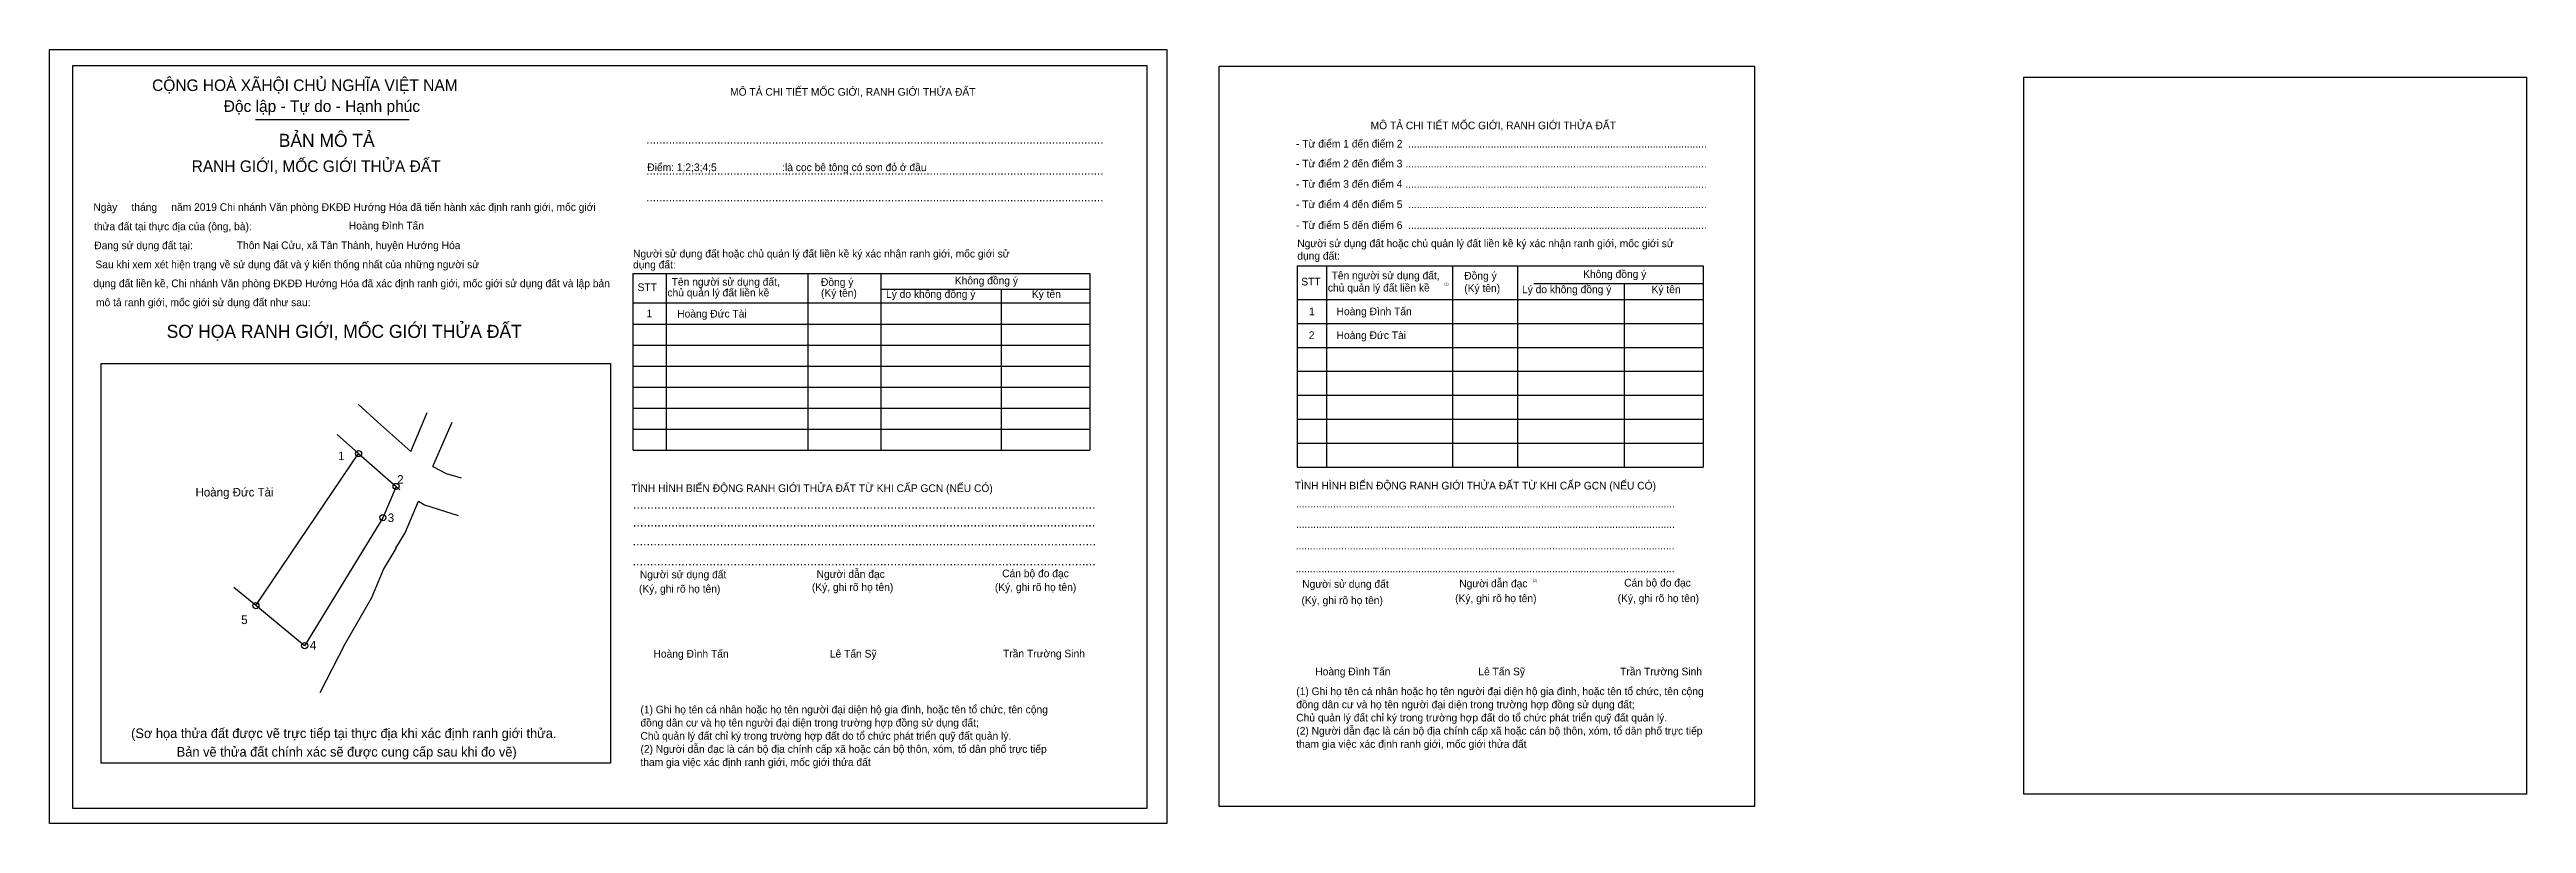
# Model space of a CAD drawing. Extents: x 129 to 540927, y 21 to 1835381.
# Drawn here: x 540521.2 to 540927.1, y 1835254.2 to 1835381.1 of the extents above.
import ezdxf

# ---------------------------------------------------------------- set-up
doc = ezdxf.new("R2010")
doc.units = 0
for name, color, linetype in [('bmtKhungInTrang1', 7, 'Continuous'), ('bmtKhungInTrang2', 7, 'Continuous'), ('bmtNoiDung', 7, 'Continuous'), ('bmtTemplate', 7, 'Continuous'), ('CanhThua', 7, 'Continuous'), ('Level 10', 7, 'Continuous'), ('Level 23', 7, 'Continuous'), ('MocDinhThua', 7, 'Continuous'), ('RauThua', 7, 'Continuous'), ('SoHieuDinhThua', 7, 'Continuous'), ('TenChuLanCan', 7, 'Continuous')]:
    doc.layers.add(name, color=color, linetype=linetype)

msp = doc.modelspace()

# ---------------------------------------------------------------- linework, layer by layer
at = {"layer": 'bmtKhungInTrang1'}
for points in [[(540521.17, 1835381.08), (540704.28, 1835381.08), (540704.28, 1835254.24), (540521.17, 1835254.24)], [(540524.96, 1835378.48), (540701.03, 1835378.48), (540701.03, 1835256.71), (540524.96, 1835256.71)]]:
    msp.add_lwpolyline(points, close=True, dxfattribs=at)
at = {"layer": 'bmtKhungInTrang2'}
msp.add_lwpolyline([(540712.9, 1835378.35), (540800.62, 1835378.35), (540800.62, 1835257.02), (540712.9, 1835257.02)], close=True, dxfattribs=at)
at = {"layer": 'bmtTemplate'}
for p, q in [((540554.95, 1835369.6), (540580.1, 1835369.6)), ((540730.49, 1835345.62), (540730.49, 1835312.64)), ((540751.13, 1835345.62), (540751.13, 1835312.64)), ((540761.75, 1835345.66), (540761.75, 1835312.64)), ((540792.22, 1835345.62), (540792.22, 1835312.64)), ((540622.23, 1835344.36), (540622.23, 1835315.41)), ((540645.45, 1835344.36), (540645.45, 1835315.41)), ((540657.4, 1835344.4), (540657.4, 1835315.41)), ((540657.4, 1835341.81), (540691.7, 1835341.81)), ((540691.7, 1835344.36), (540691.7, 1835315.41)), ((540764.44, 1835342.72), (540792.22, 1835342.72)), ((540616.81, 1835339.54), (540691.7, 1835339.54)), ((540725.68, 1835340.13), (540792.22, 1835340.13)), ((540616.81, 1835336.09), (540691.7, 1835336.09)), ((540616.81, 1835332.64), (540691.7, 1835332.64)), ((540725.68, 1835336.2), (540792.22, 1835336.2)), ((540725.68, 1835332.27), (540792.22, 1835332.27)), ((540616.81, 1835329.2), (540691.7, 1835329.2)), ((540725.68, 1835328.35), (540792.22, 1835328.35)), ((540616.81, 1835325.75), (540691.7, 1835325.75)), ((540725.68, 1835324.42), (540792.22, 1835324.42)), ((540616.81, 1835322.3), (540691.7, 1835322.3)), ((540725.68, 1835320.49), (540792.22, 1835320.49)), ((540616.81, 1835318.85), (540691.7, 1835318.85)), ((540725.68, 1835316.57), (540792.22, 1835316.57)), ((540616.81, 1835315.41), (540691.7, 1835315.41)), ((540725.68, 1835312.64), (540792.22, 1835312.64))]:
    msp.add_line(p, q, dxfattribs=at)
for points in [[(540524.96, 1835378.48), (540701.03, 1835378.48), (540701.03, 1835256.71), (540524.96, 1835256.71)], [(540844.77, 1835376.53), (540927.14, 1835376.53), (540927.14, 1835259.07), (540844.77, 1835259.07)], [(540529.62, 1835264.15), (540529.62, 1835329.63), (540613.09, 1835329.63), (540613.09, 1835264.15)]]:
    msp.add_lwpolyline(points, close=True, dxfattribs=at)
for points in [[(540725.64, 1835345.62), (540792.22, 1835345.62)], [(540725.64, 1835345.62), (540725.64, 1835312.64)], [(540616.76, 1835344.36), (540691.7, 1835344.36)], [(540616.76, 1835344.36), (540616.76, 1835315.41)], [(540677.13, 1835341.78), (540677.13, 1835315.41)], [(540779.27, 1835342.68), (540779.27, 1835312.64)]]:
    msp.add_lwpolyline(points, dxfattribs=at)
at = {"layer": 'CanhThua'}
for p, q in [((540554.99, 1835289.94), (540571.82, 1835314.86)), ((540571.82, 1835314.86), (540577.97, 1835309.48)), ((540577.97, 1835309.48), (540575.8, 1835304.35)), ((540575.8, 1835304.35), (540562.98, 1835283.38)), ((540562.98, 1835283.38), (540554.99, 1835289.94))]:
    msp.add_line(p, q, dxfattribs=at)
at = {"layer": 'Level 10'}
for p, q in [((540580.39, 1835315.21), (540583.09, 1835321.58)), ((540584, 1835312.73), (540587.16, 1835320.02)), ((540581.63, 1835307.08), (540582.64, 1835306.47)), ((540582.64, 1835306.47), (540588.17, 1835304.73)), ((540573.97, 1835291.3), (540575.91, 1835295.89)), ((540575.91, 1835295.89), (540578, 1835299.33)), ((540569.62, 1835283.68), (540573.97, 1835291.3)), ((540565.53, 1835275.68), (540569.62, 1835283.68))]:
    msp.add_line(p, q, dxfattribs=at)
msp.add_lwpolyline([(540577.9, 1835299.36), (540577.9, 1835299.36), (540579.43, 1835301.87), (540581.63, 1835307.08)], dxfattribs=at)
at = {"layer": 'Level 23'}
for p, q in [((540571.75, 1835322.97), (540575, 1835320.03)), ((540575, 1835320.03), (540580.39, 1835315.21)), ((540584, 1835312.73), (540586.19, 1835311.59)), ((540586.19, 1835311.59), (540588.63, 1835310.88))]:
    msp.add_line(p, q, dxfattribs=at)
at = {"layer": 'MocDinhThua'}
for centre in [(540571.82, 1835314.86), (540577.97, 1835309.48), (540575.8, 1835304.35), (540554.99, 1835289.94), (540562.98, 1835283.38)]:
    msp.add_circle(centre, 0.5, dxfattribs=at)
at = {"layer": 'RauThua'}
for p, q in [((540571.82, 1835314.86), (540568.32, 1835318)), ((540577.97, 1835309.48), (540578.6, 1835308.93)), ((540554.99, 1835289.94), (540551.36, 1835292.92))]:
    msp.add_line(p, q, dxfattribs=at)

# ---------------------------------------------------------------- texts
at = {"layer": 'bmtNoiDung'}
for s, height, p in [('Hoàng Đình Tấn', 1.2552, (540570.22, 1835351.59)), ('Thôn Nại Cửu, xã Tân Thành, huyện Hướng Hóa', 1.2552, (540551.86, 1835348.37)), ('1', 1.26, (540619.02, 1835337.19)), ('Hoàng Đức Tài ', 1.2552, (540624.05, 1835337.16)), ('1', 1.26, (540727.6, 1835337.54)), ('Hoàng Đình Tấn ', 1.2552, (540732.12, 1835337.54)), ('2', 1.26, (540727.56, 1835333.63)), ('Hoàng Đức Tài ', 1.2552, (540732.12, 1835333.63)), ('Hoàng Đình Tấn', 1.2552, (540620.16, 1835281.42)), ('Lê Tấn Sỹ', 1.255, (540649.07, 1835281.43)), ('Trần Trường Sinh', 1.2552, (540677.45, 1835281.46)), ('Hoàng Đình Tấn', 1.2552, (540728.63, 1835278.52)), ('Lê Tấn Sỹ', 1.255, (540755.35, 1835278.52)), ('Trần Trường Sinh', 1.2552, (540778.6, 1835278.52))]:
    msp.add_text(s, height=height, dxfattribs=at).set_placement(p)
at = {"layer": 'bmtTemplate'}
for s, height, p in [('CỘNG HOÀ XÃHỘI CHỦ NGHĨA VIỆT NAM', 1.8986, (540537.98, 1835374.28)), ('Độc lập - Tự do - Hạnh phúc', 1.8986, (540549.72, 1835370.85)), ('MÔ TẢ CHI TIẾT MỐC GIỚI, RANH GIỚI THỬA ĐẤT', 1.2552, (540632.72, 1835373.51)), ('MÔ TẢ CHI TIẾT MỐC GIỚI, RANH GIỚI THỬA ĐẤT', 1.2547, (540737.7, 1835368.01)), ('BẢN MÔ TẢ', 2.136, (540558.74, 1835365.13)), ('..............................................................................................................................................', 1.42033, (540618.97, 1835365.63)), ('- Từ điểm 1 đến điểm 2  .........................................................................................................', 1.25468, (540725.47, 1835365.02)), ('RANH GIỚI, MỐC GIỚI THỬA ĐẤT', 1.8986, (540544.46, 1835361.01)), ('Điểm: 1;2;3;4;5                       :là cọc bê tông có sơn đỏ ở đầu', 1.2552, (540619.14, 1835361.15)), ('..............................................................................................................................................', 1.42033, (540618.97, 1835360.56)), ('- Từ điểm 2 đến điểm 3 ..........................................................................................................', 1.25468, (540725.47, 1835361.76)), ('- Từ điểm 3 đến điểm 4 ..........................................................................................................', 1.25468, (540725.47, 1835358.43)), ('Ngày     tháng     năm 2019 Chi nhánh Văn phòng ĐKĐĐ Hướng Hóa đã tiến hành xác định ranh giới, mốc giới ', 1.25515, (540528.35, 1835354.63)), ('thửa đất tại thực địa của (ông, bà):', 1.2552, (540528.46, 1835351.47)), ('..............................................................................................................................................', 1.42033, (540618.97, 1835356.19)), ('- Từ điểm 4 đến điểm 5  .........................................................................................................', 1.25468, (540725.47, 1835355.09)), ('- Từ điểm 5 đến điểm 6  .........................................................................................................', 1.25468, (540725.47, 1835351.67)), ('Đang sử dụng đất tại:', 1.2552, (540528.5, 1835348.36)), ('Người sử dụng đất hoặc chủ quản lý đất liền kề ký xác nhận ranh giới, mốc giới sử', 1.2547, (540725.68, 1835348.69)), ('Sau khi xem xét hiện trạng về sử dụng đất và ý kiến thống nhất của những người sử ', 1.2552, (540528.69, 1835345.24)), ('dụng đất:', 1.255, (540616.81, 1835345.21)), ('Người sử dụng đất hoặc chủ quản lý đất liền kề ký xác nhận ranh giới, mốc giới sử', 1.2552, (540616.81, 1835347)), ('dụng đất:', 1.255, (540725.68, 1835346.65)), ('Tên người sử dụng đất,', 1.2547, (540731.3, 1835343.43)), ('Đồng ý', 1.255, (540753.05, 1835343.39)), ('Không đồng ý', 1.2547, (540772.53, 1835343.66)), ('dụng đất liền kề, Chi nhánh Văn phòng ĐKĐĐ Hướng Hóa đã xác định ranh giới, mốc giới sử dụng đất và lập bản', 1.25515, (540528.34, 1835342.13)), ('mô tả ranh giới, mốc giới sử dụng đất như sau:', 1.2552, (540528.79, 1835339.02)), ('STT', 1.255, (540617.55, 1835341.49)), ('chủ quản lý đất liền kề', 1.2552, (540622.44, 1835340.62)), ('Tên người sử dụng đất,', 1.2552, (540623.14, 1835342.38)), ('Đồng ý', 1.255, (540647.61, 1835342.35)), ('(Ký tên)', 1.255, (540647.61, 1835340.56)), ('Lý do không đồng ý', 1.2552, (540658.27, 1835340.38)), ('Không đồng ý', 1.2552, (540669.54, 1835342.59)), ('Ký tên', 1.255, (540682.17, 1835340.38)), ('STT', 1.255, (540726.34, 1835342.41)), ('chủ quản lý đất liền kề', 1.2547, (540730.69, 1835341.42)), ('(1)', 0.418, (540749.77, 1835342.45)), ('(Ký tên)', 1.255, (540753.05, 1835341.34)), ('Lý do không đồng ý', 1.2547, (540762.51, 1835341.15)), ('Ký tên', 1.255, (540783.75, 1835341.15)), ('SƠ HỌA RANH GIỚI, MỐC GIỚI THỬA ĐẤT', 2.1426, (540540.36, 1835333.82)), ('TÌNH HÌNH BIẾN ĐỘNG RANH GIỚI THỬA ĐẤT TỪ KHI CẤP GCN (NẾU CÓ)', 1.2552, (540616.53, 1835308.56)), ('TÌNH HÌNH BIẾN ĐỘNG RANH GIỚI THỬA ĐẤT TỪ KHI CẤP GCN (NẾU CÓ)', 1.2547, (540725.26, 1835308.98)), ('.....................................................................................................................................', 1.5342, (540616.8, 1835305.83)), ('.....................................................................................................................................', 1.25656, (540725.47, 1835306.03)), ('.....................................................................................................................................', 1.53728, (540616.73, 1835299.8)), ('.....................................................................................................................................', 1.53341, (540616.8, 1835302.9)), ('.....................................................................................................................................', 1.25656, (540725.47, 1835302.69)), ('.....................................................................................................................................', 1.53648, (540616.73, 1835296.52)), ('Người sử dụng đất', 1.2552, (540617.92, 1835294.42)), ('Người dẫn đạc', 1.2552, (540646.89, 1835294.49)), ('Cán bộ đo đạc', 1.2552, (540677.31, 1835294.6)), ('.....................................................................................................................................', 1.25656, (540725.41, 1835299.15)), ('(Ký, ghi rõ họ tên)', 1.2552, (540617.78, 1835292.08)), ('(Ký, ghi rõ họ tên)', 1.2552, (540646.12, 1835292.35)), ('(Ký, ghi rõ họ tên)', 1.2552, (540676.11, 1835292.35)), ('.....................................................................................................................................', 1.25656, (540725.41, 1835295.42)), ('Người sử dụng đất', 1.2547, (540726.49, 1835292.87)), ('(Ký, ghi rõ họ tên)', 1.2547, (540751.55, 1835290.52)), ('Người dẫn đạc', 1.2547, (540752.23, 1835292.95)), ('(2)', 0.418, (540764.28, 1835293.82)), ('(Ký, ghi rõ họ tên)', 1.2547, (540778.19, 1835290.52)), ('Cán bộ đo đạc', 1.2547, (540779.26, 1835293.07)), ('(Ký, ghi rõ họ tên)', 1.2547, (540726.37, 1835290.2)), ('(1) Ghi họ tên cá nhân hoặc họ tên người đại diện hộ gia đình, hoặc tên tổ chức, tên cộng', 1.2547, (540725.51, 1835275.28)), ('đồng dân cư và họ tên người đại diện trong trường hợp đồng sử dụng đất;', 1.2547, (540618.02, 1835270.13)), ('(1) Ghi họ tên cá nhân hoặc họ tên người đại diện hộ gia đình, hoặc tên tổ chức, tên cộng', 1.2547, (540618.02, 1835272.29)), ('đồng dân cư và họ tên người đại diện trong trường hợp đồng sử dụng đất;', 1.2547, (540725.51, 1835273.12)), ('Chủ quản lý đất chỉ ký trong trường hợp đất do tổ chức phát triển quỹ đất quản lý.', 1.2547, (540725.51, 1835270.96)), ('(Sơ họa thửa đất được vẽ trực tiếp tại thực địa khi xác định ranh giới thửa.', 1.572, (540534.54, 1835268.24)), ('Chủ quản lý đất chỉ ký trong trường hợp đất do tổ chức phát triển quỹ đất quản lý.', 1.2547, (540618.02, 1835267.97)), ('(2) Người dẫn đạc là cán bộ địa chính cấp xã hoặc cán bộ thôn, xóm, tổ dân phố trực tiếp', 1.2547, (540618.02, 1835265.82)), ('tham gia việc xác định ranh giới, mốc giới thửa đất', 1.2547, (540725.51, 1835266.64)), ('(2) Người dẫn đạc là cán bộ địa chính cấp xã hoặc cán bộ thôn, xóm, tổ dân phố trực tiếp', 1.2547, (540725.51, 1835268.8)), ('Bản vẽ thửa đất chính xác sẽ được cung cấp sau khi đo vẽ)', 1.572, (540542.01, 1835265.2)), ('tham gia việc xác định ranh giới, mốc giới thửa đất', 1.2547, (540618.02, 1835263.66))]:
    msp.add_text(s, height=height, dxfattribs=at).set_placement(p)
at = {"layer": 'SoHieuDinhThua'}
for s, p in [('1', (540568.47, 1835313.79)), ('2', (540578.15, 1835309.92)), ('3', (540576.6, 1835303.64)), ('5', (540552.58, 1835286.92)), ('4', (540563.84, 1835282.74))]:
    msp.add_text(s, height=1.41, dxfattribs=at).set_placement(p)
at = {"layer": 'TenChuLanCan'}
msp.add_text('Hoàng Đức Tài', height=1.4097, dxfattribs=at).set_placement((540545.1, 1835307.83))

doc.saveas('drawing.dxf')
